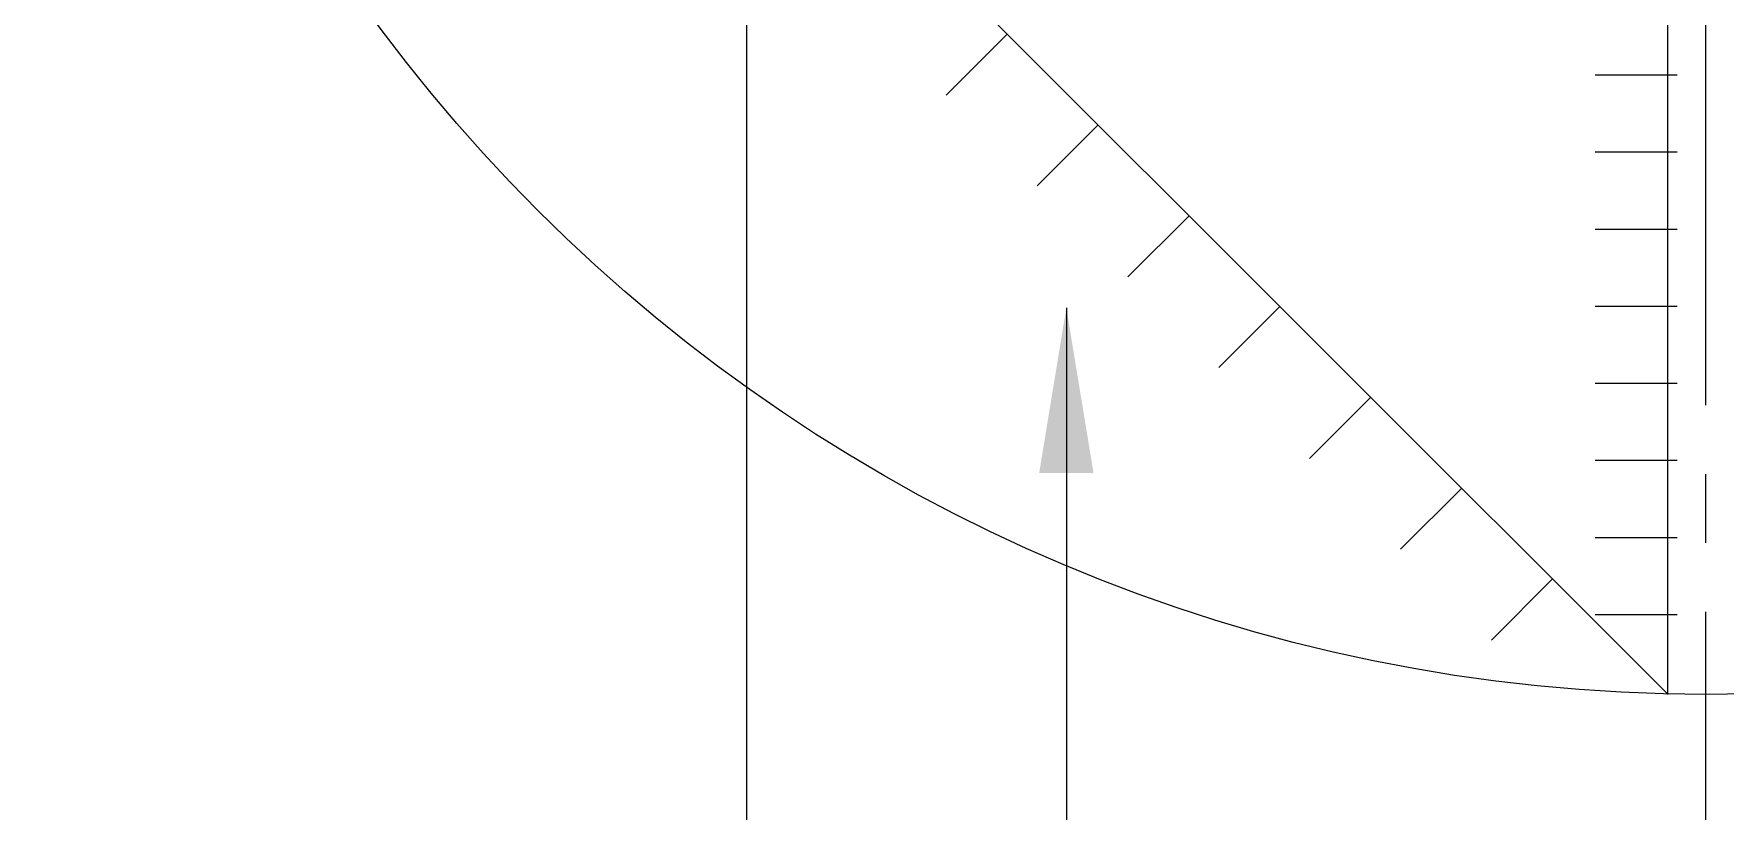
# Model space of a CAD drawing. Header units: millimetres. Extents: x -121190 to 167528, y -50070 to 22631.
# Drawn here: x -53480 to -51944, y 3571 to 4277 of the extents above; entities that cross this region are included whole.
import ezdxf

# ---------------------------------------------------------------- set-up
doc = ezdxf.new("R2010")
doc.units = ezdxf.units.MM
doc.header["$MEASUREMENT"] = 0
doc.linetypes.add('CENTER2', pattern=[1.125, 0.75, -0.125, 0.125, -0.125])
doc.layers.add('10.HATCH', color=9, linetype='Continuous')
doc.layers.add('CDC.01.AXIS', color=160, linetype='CENTER2')
doc.layers.add('CDC_03.BORDER', color=3, linetype='Continuous', lineweight=25)
doc.layers.add('CDC_11.NOTE', color=8, linetype='Continuous', lineweight=18)
doc.styles.get("Standard").update_dxf_attribs({"font": 'txt_____.ttf'})
doc.dimstyles.new('DIM 1-100', dxfattribs={"dimscale": 100, "dimtxt": 4, "dimasz": 1.5, "dimexe": 1, "dimexo": 0, "dimgap": 1, "dimtad": 1, "dimdec": 0, "dimdsep": 46, "dimtxsty": 'Standard', "dimblk": 'ARCHTICK', "dimcen": 0, "dimdle": 1, "dimclrd": 256, "dimclre": 256, "dimclrt": 7, "dimazin": 2, "dimtp": 0.1, "dimtm": 0.1, "dimtfac": 0.71, "dimtdec": 0, "dimtofl": 0, "dimtmove": 2, "dimatfit": 3, "dimfxl": 1, "dimtolj": 1, "dimlwd": -1, "dimlwe": -1, "dimarcsym": 0})

# ---------------------------------------------------------------- blocks, each defined once
blk = doc.blocks.new('_ArchTick')
at = {"color": 0, "linetype": 'ByBlock', "const_width": 0.15}
blk.add_lwpolyline([(-0.5, -0.5), (0.5, 0.5)], dxfattribs=at)

msp = doc.modelspace()

# ---------------------------------------------------------------- linework, layer by layer
at = {"layer": '10.HATCH', "ltscale": 10}
for p, q in [((-52651.3, 4221), (-52595.8, 4276.5)), ((-52062, 4239.4), (-51992, 4239.4)), ((-52061.9, 4239.4), (-51991.9, 4239.4)), ((-52061.9, 4239.4), (-51991.9, 4239.4)), ((-52061.9, 4239.4), (-51991.9, 4239.4)), ((-52061.8, 4239.4), (-51991.8, 4239.4)), ((-52061.8, 4239.4), (-51991.8, 4239.4)), ((-52061.7, 4239.4), (-51991.7, 4239.4)), ((-52061.7, 4239.4), (-51991.7, 4239.4)), ((-52061.6, 4239.4), (-51991.6, 4239.4)), ((-52061.6, 4239.4), (-51991.6, 4239.4)), ((-52061.5, 4239.4), (-51991.5, 4239.4)), ((-52061.5, 4239.4), (-51991.5, 4239.4)), ((-52061.5, 4239.4), (-51991.5, 4239.4)), ((-52061.4, 4239.4), (-51991.4, 4239.4)), ((-52061.4, 4239.4), (-51991.4, 4239.4)), ((-52061.3, 4239.4), (-51991.3, 4239.4)), ((-52061.3, 4239.4), (-51991.3, 4239.4)), ((-52061.2, 4239.4), (-51991.2, 4239.4)), ((-52061.2, 4239.4), (-51991.2, 4239.4)), ((-52061.2, 4239.4), (-51991.2, 4239.4)), ((-52061.1, 4239.4), (-51991.1, 4239.4)), ((-52061.1, 4239.4), (-51991.1, 4239.4)), ((-52061, 4239.4), (-51991, 4239.4)), ((-52061, 4239.4), (-51991, 4239.4)), ((-52060.9, 4239.4), (-51990.9, 4239.4)), ((-52060.9, 4239.4), (-51990.9, 4239.4)), ((-52060.8, 4239.4), (-51990.8, 4239.4)), ((-52060.8, 4239.4), (-51990.8, 4239.4)), ((-52060.8, 4239.4), (-51990.8, 4239.4)), ((-52060.7, 4239.4), (-51990.7, 4239.4)), ((-52060.7, 4239.4), (-51990.7, 4239.4)), ((-52060.6, 4239.4), (-51990.6, 4239.4)), ((-52060.6, 4239.4), (-51990.6, 4239.4)), ((-52060.5, 4239.4), (-51990.5, 4239.4)), ((-52060.5, 4239.4), (-51990.5, 4239.4)), ((-52060.5, 4239.4), (-51990.5, 4239.4)), ((-52060.4, 4239.4), (-51990.4, 4239.4)), ((-52060.4, 4239.4), (-51990.4, 4239.4)), ((-52060.3, 4239.4), (-51990.3, 4239.4)), ((-52060.3, 4239.4), (-51990.3, 4239.4)), ((-52060.2, 4239.4), (-51990.2, 4239.4)), ((-52060.2, 4239.4), (-51990.2, 4239.4)), ((-52060.1, 4239.4), (-51990.1, 4239.4)), ((-52060.1, 4239.4), (-51990.1, 4239.4)), ((-52060.1, 4239.4), (-51990.1, 4239.4)), ((-52060, 4239.4), (-51990, 4239.4)), ((-52060, 4239.4), (-51990, 4239.4)), ((-52059.9, 4239.4), (-51989.9, 4239.4)), ((-52059.9, 4239.4), (-51989.9, 4239.4)), ((-52059.8, 4239.4), (-51989.8, 4239.4)), ((-52059.8, 4239.4), (-51989.8, 4239.4)), ((-52059.8, 4239.4), (-51989.8, 4239.4)), ((-52059.7, 4239.4), (-51989.7, 4239.4)), ((-52059.7, 4239.4), (-51989.7, 4239.4)), ((-52059.6, 4239.4), (-51989.6, 4239.4)), ((-52059.6, 4239.4), (-51989.6, 4239.4)), ((-52059.5, 4239.4), (-51989.5, 4239.4)), ((-52059.5, 4239.4), (-51989.5, 4239.4)), ((-52059.4, 4239.4), (-51989.4, 4239.4)), ((-52059.4, 4239.4), (-51989.4, 4239.4)), ((-52059.4, 4239.4), (-51989.4, 4239.4)), ((-52059.3, 4239.4), (-51989.3, 4239.4)), ((-52059.3, 4239.4), (-51989.3, 4239.4)), ((-52059.2, 4239.4), (-51989.2, 4239.4)), ((-52059.2, 4239.4), (-51989.2, 4239.4)), ((-52059.1, 4239.4), (-51989.1, 4239.4)), ((-52059.1, 4239.4), (-51989.1, 4239.4)), ((-52059.1, 4239.4), (-51989.1, 4239.4)), ((-52059, 4239.4), (-51989, 4239.4)), ((-52059, 4239.4), (-51989, 4239.4)), ((-52058.9, 4239.4), (-51988.9, 4239.4)), ((-52058.9, 4239.4), (-51988.9, 4239.4)), ((-52058.8, 4239.4), (-51988.8, 4239.4)), ((-52058.8, 4239.4), (-51988.8, 4239.4)), ((-52058.7, 4239.4), (-51988.7, 4239.4)), ((-52058.7, 4239.4), (-51988.7, 4239.4)), ((-52058.7, 4239.4), (-51988.7, 4239.4)), ((-52058.6, 4239.4), (-51988.6, 4239.4)), ((-52058.6, 4239.4), (-51988.6, 4239.4)), ((-52058.5, 4239.4), (-51988.5, 4239.4)), ((-52058.5, 4239.4), (-51988.5, 4239.4)), ((-52058.4, 4239.4), (-51988.4, 4239.4)), ((-52058.4, 4239.4), (-51988.4, 4239.4)), ((-52058.4, 4239.4), (-51988.4, 4239.4)), ((-52058.3, 4239.4), (-51988.3, 4239.4)), ((-52058.3, 4239.4), (-51988.3, 4239.4)), ((-52058.2, 4239.4), (-51988.2, 4239.4)), ((-52058.2, 4239.4), (-51988.2, 4239.4)), ((-52058.1, 4239.4), (-51988.1, 4239.4)), ((-52058.1, 4239.4), (-51988.1, 4239.4)), ((-52058, 4239.4), (-51988, 4239.4)), ((-52058, 4239.4), (-51988, 4239.4)), ((-52058, 4239.4), (-51988, 4239.4)), ((-52057.9, 4239.4), (-51987.9, 4239.4)), ((-52057.9, 4239.4), (-51987.9, 4239.4)), ((-52057.8, 4239.4), (-51987.8, 4239.4)), ((-52057.8, 4239.4), (-51987.8, 4239.4)), ((-52057.7, 4239.4), (-51987.7, 4239.4)), ((-52057.7, 4239.4), (-51987.7, 4239.4)), ((-52057.7, 4239.4), (-51987.7, 4239.4)), ((-52568.8, 4138.5), (-52513.3, 4194)), ((-52568.8, 4138.5), (-52513.3, 4194)), ((-52062, 4169.4), (-51992, 4169.4)), ((-52061.9, 4169.4), (-51991.9, 4169.4)), ((-52061.9, 4169.4), (-51991.9, 4169.4)), ((-52061.9, 4169.4), (-51991.9, 4169.4)), ((-52061.8, 4169.4), (-51991.8, 4169.4)), ((-52061.8, 4169.4), (-51991.8, 4169.4)), ((-52061.7, 4169.4), (-51991.7, 4169.4)), ((-52061.7, 4169.4), (-51991.7, 4169.4)), ((-52061.6, 4169.4), (-51991.6, 4169.4)), ((-52061.6, 4169.4), (-51991.6, 4169.4)), ((-52061.5, 4169.4), (-51991.5, 4169.4)), ((-52061.5, 4169.4), (-51991.5, 4169.4)), ((-52061.5, 4169.4), (-51991.5, 4169.4)), ((-52061.4, 4169.4), (-51991.4, 4169.4)), ((-52061.4, 4169.4), (-51991.4, 4169.4)), ((-52061.3, 4169.4), (-51991.3, 4169.4)), ((-52061.3, 4169.4), (-51991.3, 4169.4)), ((-52061.2, 4169.4), (-51991.2, 4169.4)), ((-52061.2, 4169.4), (-51991.2, 4169.4)), ((-52061.2, 4169.4), (-51991.2, 4169.4)), ((-52061.1, 4169.4), (-51991.1, 4169.4)), ((-52061.1, 4169.4), (-51991.1, 4169.4)), ((-52061, 4169.4), (-51991, 4169.4)), ((-52061, 4169.4), (-51991, 4169.4)), ((-52060.9, 4169.4), (-51990.9, 4169.4)), ((-52060.9, 4169.4), (-51990.9, 4169.4)), ((-52060.8, 4169.4), (-51990.8, 4169.4)), ((-52060.8, 4169.4), (-51990.8, 4169.4)), ((-52060.8, 4169.4), (-51990.8, 4169.4)), ((-52060.7, 4169.4), (-51990.7, 4169.4)), ((-52060.7, 4169.4), (-51990.7, 4169.4)), ((-52060.6, 4169.4), (-51990.6, 4169.4)), ((-52060.6, 4169.4), (-51990.6, 4169.4)), ((-52060.5, 4169.4), (-51990.5, 4169.4)), ((-52060.5, 4169.4), (-51990.5, 4169.4)), ((-52060.5, 4169.4), (-51990.5, 4169.4)), ((-52060.4, 4169.4), (-51990.4, 4169.4)), ((-52060.4, 4169.4), (-51990.4, 4169.4)), ((-52060.3, 4169.4), (-51990.3, 4169.4)), ((-52060.3, 4169.4), (-51990.3, 4169.4)), ((-52060.2, 4169.4), (-51990.2, 4169.4)), ((-52060.2, 4169.4), (-51990.2, 4169.4)), ((-52060.1, 4169.4), (-51990.1, 4169.4)), ((-52060.1, 4169.4), (-51990.1, 4169.4)), ((-52060.1, 4169.4), (-51990.1, 4169.4)), ((-52060, 4169.4), (-51990, 4169.4)), ((-52060, 4169.4), (-51990, 4169.4)), ((-52059.9, 4169.4), (-51989.9, 4169.4)), ((-52059.9, 4169.4), (-51989.9, 4169.4)), ((-52059.8, 4169.4), (-51989.8, 4169.4)), ((-52059.8, 4169.4), (-51989.8, 4169.4)), ((-52059.8, 4169.4), (-51989.8, 4169.4)), ((-52059.7, 4169.4), (-51989.7, 4169.4)), ((-52059.7, 4169.4), (-51989.7, 4169.4)), ((-52059.6, 4169.4), (-51989.6, 4169.4)), ((-52059.6, 4169.4), (-51989.6, 4169.4)), ((-52059.5, 4169.4), (-51989.5, 4169.4)), ((-52059.5, 4169.4), (-51989.5, 4169.4)), ((-52059.4, 4169.4), (-51989.4, 4169.4)), ((-52059.4, 4169.4), (-51989.4, 4169.4)), ((-52059.4, 4169.4), (-51989.4, 4169.4)), ((-52059.3, 4169.4), (-51989.3, 4169.4)), ((-52059.3, 4169.4), (-51989.3, 4169.4)), ((-52059.2, 4169.4), (-51989.2, 4169.4)), ((-52059.2, 4169.4), (-51989.2, 4169.4)), ((-52059.1, 4169.4), (-51989.1, 4169.4)), ((-52059.1, 4169.4), (-51989.1, 4169.4)), ((-52059.1, 4169.4), (-51989.1, 4169.4)), ((-52059, 4169.4), (-51989, 4169.4)), ((-52059, 4169.4), (-51989, 4169.4)), ((-52058.9, 4169.4), (-51988.9, 4169.4)), ((-52058.9, 4169.4), (-51988.9, 4169.4)), ((-52058.8, 4169.4), (-51988.8, 4169.4)), ((-52058.8, 4169.4), (-51988.8, 4169.4)), ((-52058.7, 4169.4), (-51988.7, 4169.4)), ((-52058.7, 4169.4), (-51988.7, 4169.4)), ((-52058.7, 4169.4), (-51988.7, 4169.4)), ((-52058.6, 4169.4), (-51988.6, 4169.4)), ((-52058.6, 4169.4), (-51988.6, 4169.4)), ((-52058.5, 4169.4), (-51988.5, 4169.4)), ((-52058.5, 4169.4), (-51988.5, 4169.4)), ((-52058.4, 4169.4), (-51988.4, 4169.4)), ((-52058.4, 4169.4), (-51988.4, 4169.4)), ((-52058.4, 4169.4), (-51988.4, 4169.4)), ((-52058.3, 4169.4), (-51988.3, 4169.4)), ((-52058.3, 4169.4), (-51988.3, 4169.4)), ((-52058.2, 4169.4), (-51988.2, 4169.4)), ((-52058.2, 4169.4), (-51988.2, 4169.4)), ((-52058.1, 4169.4), (-51988.1, 4169.4)), ((-52058.1, 4169.4), (-51988.1, 4169.4)), ((-52058, 4169.4), (-51988, 4169.4)), ((-52058, 4169.4), (-51988, 4169.4)), ((-52058, 4169.4), (-51988, 4169.4)), ((-52057.9, 4169.4), (-51987.9, 4169.4)), ((-52057.9, 4169.4), (-51987.9, 4169.4)), ((-52057.8, 4169.4), (-51987.8, 4169.4)), ((-52057.8, 4169.4), (-51987.8, 4169.4)), ((-52057.7, 4169.4), (-51987.7, 4169.4)), ((-52057.7, 4169.4), (-51987.7, 4169.4)), ((-52057.7, 4169.4), (-51987.7, 4169.4)), ((-52486.3, 4056), (-52430.8, 4111.5)), ((-52062, 4099.4), (-51992, 4099.4)), ((-52061.9, 4099.4), (-51991.9, 4099.4)), ((-52061.9, 4099.4), (-51991.9, 4099.4)), ((-52061.9, 4099.4), (-51991.9, 4099.4)), ((-52061.8, 4099.4), (-51991.8, 4099.4)), ((-52061.8, 4099.4), (-51991.8, 4099.4)), ((-52061.7, 4099.4), (-51991.7, 4099.4)), ((-52061.7, 4099.4), (-51991.7, 4099.4)), ((-52061.6, 4099.4), (-51991.6, 4099.4)), ((-52061.6, 4099.4), (-51991.6, 4099.4)), ((-52061.5, 4099.4), (-51991.5, 4099.4)), ((-52061.5, 4099.4), (-51991.5, 4099.4)), ((-52061.5, 4099.4), (-51991.5, 4099.4)), ((-52061.4, 4099.4), (-51991.4, 4099.4)), ((-52061.4, 4099.4), (-51991.4, 4099.4)), ((-52061.3, 4099.4), (-51991.3, 4099.4)), ((-52061.3, 4099.4), (-51991.3, 4099.4)), ((-52061.2, 4099.4), (-51991.2, 4099.4)), ((-52061.2, 4099.4), (-51991.2, 4099.4)), ((-52061.2, 4099.4), (-51991.2, 4099.4)), ((-52061.1, 4099.4), (-51991.1, 4099.4)), ((-52061.1, 4099.4), (-51991.1, 4099.4)), ((-52061, 4099.4), (-51991, 4099.4)), ((-52061, 4099.4), (-51991, 4099.4)), ((-52060.9, 4099.4), (-51990.9, 4099.4)), ((-52060.9, 4099.4), (-51990.9, 4099.4)), ((-52060.8, 4099.4), (-51990.8, 4099.4)), ((-52060.8, 4099.4), (-51990.8, 4099.4)), ((-52060.8, 4099.4), (-51990.8, 4099.4)), ((-52060.7, 4099.4), (-51990.7, 4099.4)), ((-52060.7, 4099.4), (-51990.7, 4099.4)), ((-52060.6, 4099.4), (-51990.6, 4099.4)), ((-52060.6, 4099.4), (-51990.6, 4099.4)), ((-52060.5, 4099.4), (-51990.5, 4099.4)), ((-52060.5, 4099.4), (-51990.5, 4099.4)), ((-52060.5, 4099.4), (-51990.5, 4099.4)), ((-52060.4, 4099.4), (-51990.4, 4099.4)), ((-52060.4, 4099.4), (-51990.4, 4099.4)), ((-52060.3, 4099.4), (-51990.3, 4099.4)), ((-52060.3, 4099.4), (-51990.3, 4099.4)), ((-52060.2, 4099.4), (-51990.2, 4099.4)), ((-52060.2, 4099.4), (-51990.2, 4099.4)), ((-52060.1, 4099.4), (-51990.1, 4099.4)), ((-52060.1, 4099.4), (-51990.1, 4099.4)), ((-52060.1, 4099.4), (-51990.1, 4099.4)), ((-52060, 4099.4), (-51990, 4099.4)), ((-52060, 4099.4), (-51990, 4099.4)), ((-52059.9, 4099.4), (-51989.9, 4099.4)), ((-52059.9, 4099.4), (-51989.9, 4099.4)), ((-52059.8, 4099.4), (-51989.8, 4099.4)), ((-52059.8, 4099.4), (-51989.8, 4099.4)), ((-52059.8, 4099.4), (-51989.8, 4099.4)), ((-52059.7, 4099.4), (-51989.7, 4099.4)), ((-52059.7, 4099.4), (-51989.7, 4099.4)), ((-52059.6, 4099.4), (-51989.6, 4099.4)), ((-52059.6, 4099.4), (-51989.6, 4099.4)), ((-52059.5, 4099.4), (-51989.5, 4099.4)), ((-52059.5, 4099.4), (-51989.5, 4099.4)), ((-52059.4, 4099.4), (-51989.4, 4099.4)), ((-52059.4, 4099.4), (-51989.4, 4099.4)), ((-52059.4, 4099.4), (-51989.4, 4099.4)), ((-52059.3, 4099.4), (-51989.3, 4099.4)), ((-52059.3, 4099.4), (-51989.3, 4099.4)), ((-52059.2, 4099.4), (-51989.2, 4099.4)), ((-52059.2, 4099.4), (-51989.2, 4099.4)), ((-52059.1, 4099.4), (-51989.1, 4099.4)), ((-52059.1, 4099.4), (-51989.1, 4099.4)), ((-52059.1, 4099.4), (-51989.1, 4099.4)), ((-52059, 4099.4), (-51989, 4099.4)), ((-52059, 4099.4), (-51989, 4099.4)), ((-52058.9, 4099.4), (-51988.9, 4099.4)), ((-52058.9, 4099.4), (-51988.9, 4099.4)), ((-52058.8, 4099.4), (-51988.8, 4099.4)), ((-52058.8, 4099.4), (-51988.8, 4099.4)), ((-52058.7, 4099.4), (-51988.7, 4099.4)), ((-52058.7, 4099.4), (-51988.7, 4099.4)), ((-52058.7, 4099.4), (-51988.7, 4099.4)), ((-52058.6, 4099.4), (-51988.6, 4099.4)), ((-52058.6, 4099.4), (-51988.6, 4099.4)), ((-52058.5, 4099.4), (-51988.5, 4099.4)), ((-52058.5, 4099.4), (-51988.5, 4099.4)), ((-52058.4, 4099.4), (-51988.4, 4099.4)), ((-52058.4, 4099.4), (-51988.4, 4099.4)), ((-52058.4, 4099.4), (-51988.4, 4099.4)), ((-52058.3, 4099.4), (-51988.3, 4099.4)), ((-52058.3, 4099.4), (-51988.3, 4099.4)), ((-52058.2, 4099.4), (-51988.2, 4099.4)), ((-52058.2, 4099.4), (-51988.2, 4099.4)), ((-52058.1, 4099.4), (-51988.1, 4099.4)), ((-52058.1, 4099.4), (-51988.1, 4099.4)), ((-52058, 4099.4), (-51988, 4099.4)), ((-52058, 4099.4), (-51988, 4099.4)), ((-52058, 4099.4), (-51988, 4099.4)), ((-52057.9, 4099.4), (-51987.9, 4099.4)), ((-52057.9, 4099.4), (-51987.9, 4099.4)), ((-52057.8, 4099.4), (-51987.8, 4099.4)), ((-52057.8, 4099.4), (-51987.8, 4099.4)), ((-52057.7, 4099.4), (-51987.7, 4099.4)), ((-52057.7, 4099.4), (-51987.7, 4099.4)), ((-52057.7, 4099.4), (-51987.7, 4099.4)), ((-52403.8, 3973.6), (-52348.3, 4029)), ((-52062, 4029.4), (-51992, 4029.4)), ((-52061.9, 4029.4), (-51991.9, 4029.4)), ((-52061.9, 4029.4), (-51991.9, 4029.4)), ((-52061.9, 4029.4), (-51991.9, 4029.4)), ((-52061.8, 4029.4), (-51991.8, 4029.4)), ((-52061.8, 4029.4), (-51991.8, 4029.4)), ((-52061.7, 4029.4), (-51991.7, 4029.4)), ((-52061.7, 4029.4), (-51991.7, 4029.4)), ((-52061.6, 4029.4), (-51991.6, 4029.4)), ((-52061.6, 4029.4), (-51991.6, 4029.4)), ((-52061.5, 4029.4), (-51991.5, 4029.4)), ((-52061.5, 4029.4), (-51991.5, 4029.4)), ((-52061.5, 4029.4), (-51991.5, 4029.4)), ((-52061.4, 4029.4), (-51991.4, 4029.4)), ((-52061.4, 4029.4), (-51991.4, 4029.4)), ((-52061.3, 4029.4), (-51991.3, 4029.4)), ((-52061.3, 4029.4), (-51991.3, 4029.4)), ((-52061.2, 4029.4), (-51991.2, 4029.4)), ((-52061.2, 4029.4), (-51991.2, 4029.4)), ((-52061.2, 4029.4), (-51991.2, 4029.4)), ((-52061.1, 4029.4), (-51991.1, 4029.4)), ((-52061.1, 4029.4), (-51991.1, 4029.4)), ((-52061, 4029.4), (-51991, 4029.4)), ((-52061, 4029.4), (-51991, 4029.4)), ((-52060.9, 4029.4), (-51990.9, 4029.4)), ((-52060.9, 4029.4), (-51990.9, 4029.4)), ((-52060.8, 4029.4), (-51990.8, 4029.4)), ((-52060.8, 4029.4), (-51990.8, 4029.4)), ((-52060.8, 4029.4), (-51990.8, 4029.4)), ((-52060.7, 4029.4), (-51990.7, 4029.4)), ((-52060.7, 4029.4), (-51990.7, 4029.4)), ((-52060.6, 4029.4), (-51990.6, 4029.4)), ((-52060.6, 4029.4), (-51990.6, 4029.4)), ((-52060.5, 4029.4), (-51990.5, 4029.4)), ((-52060.5, 4029.4), (-51990.5, 4029.4)), ((-52060.5, 4029.4), (-51990.5, 4029.4)), ((-52060.4, 4029.4), (-51990.4, 4029.4)), ((-52060.4, 4029.4), (-51990.4, 4029.4)), ((-52060.3, 4029.4), (-51990.3, 4029.4)), ((-52060.3, 4029.4), (-51990.3, 4029.4)), ((-52060.2, 4029.4), (-51990.2, 4029.4)), ((-52060.2, 4029.4), (-51990.2, 4029.4)), ((-52060.1, 4029.4), (-51990.1, 4029.4)), ((-52060.1, 4029.4), (-51990.1, 4029.4)), ((-52060.1, 4029.4), (-51990.1, 4029.4)), ((-52060, 4029.4), (-51990, 4029.4)), ((-52060, 4029.4), (-51990, 4029.4)), ((-52059.9, 4029.4), (-51989.9, 4029.4)), ((-52059.9, 4029.4), (-51989.9, 4029.4)), ((-52059.8, 4029.4), (-51989.8, 4029.4)), ((-52059.8, 4029.4), (-51989.8, 4029.4)), ((-52059.8, 4029.4), (-51989.8, 4029.4)), ((-52059.7, 4029.4), (-51989.7, 4029.4)), ((-52059.7, 4029.4), (-51989.7, 4029.4)), ((-52059.6, 4029.4), (-51989.6, 4029.4)), ((-52059.6, 4029.4), (-51989.6, 4029.4)), ((-52059.5, 4029.4), (-51989.5, 4029.4)), ((-52059.5, 4029.4), (-51989.5, 4029.4)), ((-52059.4, 4029.4), (-51989.4, 4029.4)), ((-52059.4, 4029.4), (-51989.4, 4029.4)), ((-52059.4, 4029.4), (-51989.4, 4029.4)), ((-52059.3, 4029.4), (-51989.3, 4029.4)), ((-52059.3, 4029.4), (-51989.3, 4029.4)), ((-52059.2, 4029.4), (-51989.2, 4029.4)), ((-52059.2, 4029.4), (-51989.2, 4029.4)), ((-52059.1, 4029.4), (-51989.1, 4029.4)), ((-52059.1, 4029.4), (-51989.1, 4029.4)), ((-52059.1, 4029.4), (-51989.1, 4029.4)), ((-52059, 4029.4), (-51989, 4029.4)), ((-52059, 4029.4), (-51989, 4029.4)), ((-52058.9, 4029.4), (-51988.9, 4029.4)), ((-52058.9, 4029.4), (-51988.9, 4029.4)), ((-52058.8, 4029.4), (-51988.8, 4029.4)), ((-52058.8, 4029.4), (-51988.8, 4029.4)), ((-52058.7, 4029.4), (-51988.7, 4029.4)), ((-52058.7, 4029.4), (-51988.7, 4029.4)), ((-52058.7, 4029.4), (-51988.7, 4029.4)), ((-52058.6, 4029.4), (-51988.6, 4029.4)), ((-52058.6, 4029.4), (-51988.6, 4029.4)), ((-52058.5, 4029.4), (-51988.5, 4029.4)), ((-52058.5, 4029.4), (-51988.5, 4029.4)), ((-52058.4, 4029.4), (-51988.4, 4029.4)), ((-52058.4, 4029.4), (-51988.4, 4029.4)), ((-52058.4, 4029.4), (-51988.4, 4029.4)), ((-52058.3, 4029.4), (-51988.3, 4029.4)), ((-52058.3, 4029.4), (-51988.3, 4029.4)), ((-52058.2, 4029.4), (-51988.2, 4029.4)), ((-52058.2, 4029.4), (-51988.2, 4029.4)), ((-52058.1, 4029.4), (-51988.1, 4029.4)), ((-52058.1, 4029.4), (-51988.1, 4029.4)), ((-52058, 4029.4), (-51988, 4029.4)), ((-52058, 4029.4), (-51988, 4029.4)), ((-52058, 4029.4), (-51988, 4029.4)), ((-52057.9, 4029.4), (-51987.9, 4029.4)), ((-52057.9, 4029.4), (-51987.9, 4029.4)), ((-52057.8, 4029.4), (-51987.8, 4029.4)), ((-52057.8, 4029.4), (-51987.8, 4029.4)), ((-52057.7, 4029.4), (-51987.7, 4029.4)), ((-52057.7, 4029.4), (-51987.7, 4029.4)), ((-52057.7, 4029.4), (-51987.7, 4029.4)), ((-52321.3, 3891.1), (-52265.8, 3946.6)), ((-52062, 3959.4), (-51992, 3959.4)), ((-52061.9, 3959.4), (-51991.9, 3959.4)), ((-52061.9, 3959.4), (-51991.9, 3959.4)), ((-52061.9, 3959.4), (-51991.9, 3959.4)), ((-52061.8, 3959.4), (-51991.8, 3959.4)), ((-52061.8, 3959.4), (-51991.8, 3959.4)), ((-52061.7, 3959.4), (-51991.7, 3959.4)), ((-52061.7, 3959.4), (-51991.7, 3959.4)), ((-52061.6, 3959.4), (-51991.6, 3959.4)), ((-52061.6, 3959.4), (-51991.6, 3959.4)), ((-52061.5, 3959.4), (-51991.5, 3959.4)), ((-52061.5, 3959.4), (-51991.5, 3959.4)), ((-52061.5, 3959.4), (-51991.5, 3959.4)), ((-52061.4, 3959.4), (-51991.4, 3959.4)), ((-52061.4, 3959.4), (-51991.4, 3959.4)), ((-52061.3, 3959.4), (-51991.3, 3959.4)), ((-52061.3, 3959.4), (-51991.3, 3959.4)), ((-52061.2, 3959.4), (-51991.2, 3959.4)), ((-52061.2, 3959.4), (-51991.2, 3959.4)), ((-52061.2, 3959.4), (-51991.2, 3959.4)), ((-52061.1, 3959.4), (-51991.1, 3959.4)), ((-52061.1, 3959.4), (-51991.1, 3959.4)), ((-52061, 3959.4), (-51991, 3959.4)), ((-52061, 3959.4), (-51991, 3959.4)), ((-52060.9, 3959.4), (-51990.9, 3959.4)), ((-52060.9, 3959.4), (-51990.9, 3959.4)), ((-52060.8, 3959.4), (-51990.8, 3959.4)), ((-52060.8, 3959.4), (-51990.8, 3959.4)), ((-52060.8, 3959.4), (-51990.8, 3959.4)), ((-52060.7, 3959.4), (-51990.7, 3959.4)), ((-52060.7, 3959.4), (-51990.7, 3959.4)), ((-52060.6, 3959.4), (-51990.6, 3959.4)), ((-52060.6, 3959.4), (-51990.6, 3959.4)), ((-52060.5, 3959.4), (-51990.5, 3959.4)), ((-52060.5, 3959.4), (-51990.5, 3959.4)), ((-52060.5, 3959.4), (-51990.5, 3959.4)), ((-52060.4, 3959.4), (-51990.4, 3959.4)), ((-52060.4, 3959.4), (-51990.4, 3959.4)), ((-52060.3, 3959.4), (-51990.3, 3959.4)), ((-52060.3, 3959.4), (-51990.3, 3959.4)), ((-52060.2, 3959.4), (-51990.2, 3959.4)), ((-52060.2, 3959.4), (-51990.2, 3959.4)), ((-52060.1, 3959.4), (-51990.1, 3959.4)), ((-52060.1, 3959.4), (-51990.1, 3959.4)), ((-52060.1, 3959.4), (-51990.1, 3959.4)), ((-52060, 3959.4), (-51990, 3959.4)), ((-52060, 3959.4), (-51990, 3959.4)), ((-52059.9, 3959.4), (-51989.9, 3959.4)), ((-52059.9, 3959.4), (-51989.9, 3959.4)), ((-52059.8, 3959.4), (-51989.8, 3959.4)), ((-52059.8, 3959.4), (-51989.8, 3959.4)), ((-52059.8, 3959.4), (-51989.8, 3959.4)), ((-52059.7, 3959.4), (-51989.7, 3959.4)), ((-52059.7, 3959.4), (-51989.7, 3959.4)), ((-52059.6, 3959.4), (-51989.6, 3959.4)), ((-52059.6, 3959.4), (-51989.6, 3959.4)), ((-52059.5, 3959.4), (-51989.5, 3959.4)), ((-52059.5, 3959.4), (-51989.5, 3959.4)), ((-52059.4, 3959.4), (-51989.4, 3959.4)), ((-52059.4, 3959.4), (-51989.4, 3959.4)), ((-52059.4, 3959.4), (-51989.4, 3959.4)), ((-52059.3, 3959.4), (-51989.3, 3959.4)), ((-52059.3, 3959.4), (-51989.3, 3959.4)), ((-52059.2, 3959.4), (-51989.2, 3959.4)), ((-52059.2, 3959.4), (-51989.2, 3959.4)), ((-52059.1, 3959.4), (-51989.1, 3959.4)), ((-52059.1, 3959.4), (-51989.1, 3959.4)), ((-52059.1, 3959.4), (-51989.1, 3959.4)), ((-52059, 3959.4), (-51989, 3959.4)), ((-52059, 3959.4), (-51989, 3959.4)), ((-52058.9, 3959.4), (-51988.9, 3959.4)), ((-52058.9, 3959.4), (-51988.9, 3959.4)), ((-52058.8, 3959.4), (-51988.8, 3959.4)), ((-52058.8, 3959.4), (-51988.8, 3959.4)), ((-52058.7, 3959.4), (-51988.7, 3959.4)), ((-52058.7, 3959.4), (-51988.7, 3959.4)), ((-52058.7, 3959.4), (-51988.7, 3959.4)), ((-52058.6, 3959.4), (-51988.6, 3959.4)), ((-52058.6, 3959.4), (-51988.6, 3959.4)), ((-52058.5, 3959.4), (-51988.5, 3959.4)), ((-52058.5, 3959.4), (-51988.5, 3959.4)), ((-52058.4, 3959.4), (-51988.4, 3959.4)), ((-52058.4, 3959.4), (-51988.4, 3959.4)), ((-52058.4, 3959.4), (-51988.4, 3959.4)), ((-52058.3, 3959.4), (-51988.3, 3959.4)), ((-52058.3, 3959.4), (-51988.3, 3959.4)), ((-52058.2, 3959.4), (-51988.2, 3959.4)), ((-52058.2, 3959.4), (-51988.2, 3959.4)), ((-52058.1, 3959.4), (-51988.1, 3959.4)), ((-52058.1, 3959.4), (-51988.1, 3959.4)), ((-52058, 3959.4), (-51988, 3959.4)), ((-52058, 3959.4), (-51988, 3959.4)), ((-52058, 3959.4), (-51988, 3959.4)), ((-52057.9, 3959.4), (-51987.9, 3959.4)), ((-52057.9, 3959.4), (-51987.9, 3959.4)), ((-52057.8, 3959.4), (-51987.8, 3959.4)), ((-52057.8, 3959.4), (-51987.8, 3959.4)), ((-52057.7, 3959.4), (-51987.7, 3959.4)), ((-52057.7, 3959.4), (-51987.7, 3959.4)), ((-52057.7, 3959.4), (-51987.7, 3959.4)), ((-52062, 3889.4), (-51992, 3889.4)), ((-52061.9, 3889.4), (-51991.9, 3889.4)), ((-52061.9, 3889.4), (-51991.9, 3889.4)), ((-52061.9, 3889.4), (-51991.9, 3889.4)), ((-52061.8, 3889.4), (-51991.8, 3889.4)), ((-52061.8, 3889.4), (-51991.8, 3889.4)), ((-52061.7, 3889.4), (-51991.7, 3889.4)), ((-52061.7, 3889.4), (-51991.7, 3889.4)), ((-52061.6, 3889.4), (-51991.6, 3889.4)), ((-52061.6, 3889.4), (-51991.6, 3889.4)), ((-52061.5, 3889.4), (-51991.5, 3889.4)), ((-52061.5, 3889.4), (-51991.5, 3889.4)), ((-52061.5, 3889.4), (-51991.5, 3889.4)), ((-52061.4, 3889.4), (-51991.4, 3889.4)), ((-52061.4, 3889.4), (-51991.4, 3889.4)), ((-52061.3, 3889.4), (-51991.3, 3889.4)), ((-52061.3, 3889.4), (-51991.3, 3889.4)), ((-52061.2, 3889.4), (-51991.2, 3889.4)), ((-52061.2, 3889.4), (-51991.2, 3889.4)), ((-52061.2, 3889.4), (-51991.2, 3889.4)), ((-52061.1, 3889.4), (-51991.1, 3889.4)), ((-52061.1, 3889.4), (-51991.1, 3889.4)), ((-52061, 3889.4), (-51991, 3889.4)), ((-52061, 3889.4), (-51991, 3889.4)), ((-52060.9, 3889.4), (-51990.9, 3889.4)), ((-52060.9, 3889.4), (-51990.9, 3889.4)), ((-52060.8, 3889.4), (-51990.8, 3889.4)), ((-52060.8, 3889.4), (-51990.8, 3889.4)), ((-52060.8, 3889.4), (-51990.8, 3889.4)), ((-52060.7, 3889.4), (-51990.7, 3889.4)), ((-52060.7, 3889.4), (-51990.7, 3889.4)), ((-52060.6, 3889.4), (-51990.6, 3889.4)), ((-52060.6, 3889.4), (-51990.6, 3889.4)), ((-52060.5, 3889.4), (-51990.5, 3889.4)), ((-52060.5, 3889.4), (-51990.5, 3889.4)), ((-52060.5, 3889.4), (-51990.5, 3889.4)), ((-52060.4, 3889.4), (-51990.4, 3889.4)), ((-52060.4, 3889.4), (-51990.4, 3889.4)), ((-52060.3, 3889.4), (-51990.3, 3889.4)), ((-52060.3, 3889.4), (-51990.3, 3889.4)), ((-52060.2, 3889.4), (-51990.2, 3889.4)), ((-52060.2, 3889.4), (-51990.2, 3889.4)), ((-52060.1, 3889.4), (-51990.1, 3889.4)), ((-52060.1, 3889.4), (-51990.1, 3889.4)), ((-52060.1, 3889.4), (-51990.1, 3889.4)), ((-52060, 3889.4), (-51990, 3889.4)), ((-52060, 3889.4), (-51990, 3889.4)), ((-52059.9, 3889.4), (-51989.9, 3889.4)), ((-52059.9, 3889.4), (-51989.9, 3889.4)), ((-52059.8, 3889.4), (-51989.8, 3889.4)), ((-52059.8, 3889.4), (-51989.8, 3889.4)), ((-52059.8, 3889.4), (-51989.8, 3889.4)), ((-52059.7, 3889.4), (-51989.7, 3889.4)), ((-52059.7, 3889.4), (-51989.7, 3889.4)), ((-52059.6, 3889.4), (-51989.6, 3889.4)), ((-52059.6, 3889.4), (-51989.6, 3889.4)), ((-52059.5, 3889.4), (-51989.5, 3889.4)), ((-52059.5, 3889.4), (-51989.5, 3889.4)), ((-52059.4, 3889.4), (-51989.4, 3889.4)), ((-52059.4, 3889.4), (-51989.4, 3889.4)), ((-52059.4, 3889.4), (-51989.4, 3889.4)), ((-52059.3, 3889.4), (-51989.3, 3889.4)), ((-52059.3, 3889.4), (-51989.3, 3889.4)), ((-52059.2, 3889.4), (-51989.2, 3889.4)), ((-52059.2, 3889.4), (-51989.2, 3889.4)), ((-52059.1, 3889.4), (-51989.1, 3889.4)), ((-52059.1, 3889.4), (-51989.1, 3889.4)), ((-52059.1, 3889.4), (-51989.1, 3889.4)), ((-52059, 3889.4), (-51989, 3889.4)), ((-52059, 3889.4), (-51989, 3889.4)), ((-52058.9, 3889.4), (-51988.9, 3889.4)), ((-52058.9, 3889.4), (-51988.9, 3889.4)), ((-52058.8, 3889.4), (-51988.8, 3889.4)), ((-52058.8, 3889.4), (-51988.8, 3889.4)), ((-52058.7, 3889.4), (-51988.7, 3889.4)), ((-52058.7, 3889.4), (-51988.7, 3889.4)), ((-52058.7, 3889.4), (-51988.7, 3889.4)), ((-52058.6, 3889.4), (-51988.6, 3889.4)), ((-52058.6, 3889.4), (-51988.6, 3889.4)), ((-52058.5, 3889.4), (-51988.5, 3889.4)), ((-52058.5, 3889.4), (-51988.5, 3889.4)), ((-52058.4, 3889.4), (-51988.4, 3889.4)), ((-52058.4, 3889.4), (-51988.4, 3889.4)), ((-52058.4, 3889.4), (-51988.4, 3889.4)), ((-52058.3, 3889.4), (-51988.3, 3889.4)), ((-52058.3, 3889.4), (-51988.3, 3889.4)), ((-52058.2, 3889.4), (-51988.2, 3889.4)), ((-52058.2, 3889.4), (-51988.2, 3889.4)), ((-52058.1, 3889.4), (-51988.1, 3889.4)), ((-52058.1, 3889.4), (-51988.1, 3889.4)), ((-52058, 3889.4), (-51988, 3889.4)), ((-52058, 3889.4), (-51988, 3889.4)), ((-52058, 3889.4), (-51988, 3889.4)), ((-52057.9, 3889.4), (-51987.9, 3889.4)), ((-52057.9, 3889.4), (-51987.9, 3889.4)), ((-52057.8, 3889.4), (-51987.8, 3889.4)), ((-52057.8, 3889.4), (-51987.8, 3889.4)), ((-52057.7, 3889.4), (-51987.7, 3889.4)), ((-52057.7, 3889.4), (-51987.7, 3889.4)), ((-52057.7, 3889.4), (-51987.7, 3889.4)), ((-52238.8, 3808.6), (-52183.3, 3864.1)), ((-52062, 3819.4), (-51992, 3819.4)), ((-52061.9, 3819.4), (-51991.9, 3819.4)), ((-52061.9, 3819.4), (-51991.9, 3819.4)), ((-52061.9, 3819.4), (-51991.9, 3819.4)), ((-52061.8, 3819.4), (-51991.8, 3819.4)), ((-52061.8, 3819.4), (-51991.8, 3819.4)), ((-52061.7, 3819.4), (-51991.7, 3819.4)), ((-52061.7, 3819.4), (-51991.7, 3819.4)), ((-52061.6, 3819.4), (-51991.6, 3819.4)), ((-52061.6, 3819.4), (-51991.6, 3819.4)), ((-52061.5, 3819.4), (-51991.5, 3819.4)), ((-52061.5, 3819.4), (-51991.5, 3819.4)), ((-52061.5, 3819.4), (-51991.5, 3819.4)), ((-52061.4, 3819.4), (-51991.4, 3819.4)), ((-52061.4, 3819.4), (-51991.4, 3819.4)), ((-52061.3, 3819.4), (-51991.3, 3819.4)), ((-52061.3, 3819.4), (-51991.3, 3819.4)), ((-52061.2, 3819.4), (-51991.2, 3819.4)), ((-52061.2, 3819.4), (-51991.2, 3819.4)), ((-52061.2, 3819.4), (-51991.2, 3819.4)), ((-52061.1, 3819.4), (-51991.1, 3819.4)), ((-52061.1, 3819.4), (-51991.1, 3819.4)), ((-52061, 3819.4), (-51991, 3819.4)), ((-52061, 3819.4), (-51991, 3819.4)), ((-52060.9, 3819.4), (-51990.9, 3819.4)), ((-52060.9, 3819.4), (-51990.9, 3819.4)), ((-52060.8, 3819.4), (-51990.8, 3819.4)), ((-52060.8, 3819.4), (-51990.8, 3819.4)), ((-52060.8, 3819.4), (-51990.8, 3819.4)), ((-52060.7, 3819.4), (-51990.7, 3819.4)), ((-52060.7, 3819.4), (-51990.7, 3819.4)), ((-52060.6, 3819.4), (-51990.6, 3819.4)), ((-52060.6, 3819.4), (-51990.6, 3819.4)), ((-52060.5, 3819.4), (-51990.5, 3819.4)), ((-52060.5, 3819.4), (-51990.5, 3819.4)), ((-52060.5, 3819.4), (-51990.5, 3819.4)), ((-52060.4, 3819.4), (-51990.4, 3819.4)), ((-52060.4, 3819.4), (-51990.4, 3819.4)), ((-52060.3, 3819.4), (-51990.3, 3819.4)), ((-52060.3, 3819.4), (-51990.3, 3819.4)), ((-52060.2, 3819.4), (-51990.2, 3819.4)), ((-52060.2, 3819.4), (-51990.2, 3819.4)), ((-52060.1, 3819.4), (-51990.1, 3819.4)), ((-52060.1, 3819.4), (-51990.1, 3819.4)), ((-52060.1, 3819.4), (-51990.1, 3819.4)), ((-52060, 3819.4), (-51990, 3819.4)), ((-52060, 3819.4), (-51990, 3819.4)), ((-52059.9, 3819.4), (-51989.9, 3819.4)), ((-52059.9, 3819.4), (-51989.9, 3819.4)), ((-52059.8, 3819.4), (-51989.8, 3819.4)), ((-52059.8, 3819.4), (-51989.8, 3819.4)), ((-52059.8, 3819.4), (-51989.8, 3819.4)), ((-52059.7, 3819.4), (-51989.7, 3819.4)), ((-52059.7, 3819.4), (-51989.7, 3819.4)), ((-52059.6, 3819.4), (-51989.6, 3819.4)), ((-52059.6, 3819.4), (-51989.6, 3819.4)), ((-52059.5, 3819.4), (-51989.5, 3819.4)), ((-52059.5, 3819.4), (-51989.5, 3819.4)), ((-52059.4, 3819.4), (-51989.4, 3819.4)), ((-52059.4, 3819.4), (-51989.4, 3819.4)), ((-52059.4, 3819.4), (-51989.4, 3819.4)), ((-52059.3, 3819.4), (-51989.3, 3819.4)), ((-52059.3, 3819.4), (-51989.3, 3819.4)), ((-52059.2, 3819.4), (-51989.2, 3819.4)), ((-52059.2, 3819.4), (-51989.2, 3819.4)), ((-52059.1, 3819.4), (-51989.1, 3819.4)), ((-52059.1, 3819.4), (-51989.1, 3819.4)), ((-52059.1, 3819.4), (-51989.1, 3819.4)), ((-52059, 3819.4), (-51989, 3819.4)), ((-52059, 3819.4), (-51989, 3819.4)), ((-52058.9, 3819.4), (-51988.9, 3819.4)), ((-52058.9, 3819.4), (-51988.9, 3819.4)), ((-52058.8, 3819.4), (-51988.8, 3819.4)), ((-52058.8, 3819.4), (-51988.8, 3819.4)), ((-52058.7, 3819.4), (-51988.7, 3819.4)), ((-52058.7, 3819.4), (-51988.7, 3819.4)), ((-52058.7, 3819.4), (-51988.7, 3819.4)), ((-52058.6, 3819.4), (-51988.6, 3819.4)), ((-52058.6, 3819.4), (-51988.6, 3819.4)), ((-52058.5, 3819.4), (-51988.5, 3819.4)), ((-52058.5, 3819.4), (-51988.5, 3819.4)), ((-52058.4, 3819.4), (-51988.4, 3819.4)), ((-52058.4, 3819.4), (-51988.4, 3819.4)), ((-52058.4, 3819.4), (-51988.4, 3819.4)), ((-52058.3, 3819.4), (-51988.3, 3819.4)), ((-52058.3, 3819.4), (-51988.3, 3819.4)), ((-52058.2, 3819.4), (-51988.2, 3819.4)), ((-52058.2, 3819.4), (-51988.2, 3819.4)), ((-52058.1, 3819.4), (-51988.1, 3819.4)), ((-52058.1, 3819.4), (-51988.1, 3819.4)), ((-52058, 3819.4), (-51988, 3819.4)), ((-52058, 3819.4), (-51988, 3819.4)), ((-52058, 3819.4), (-51988, 3819.4)), ((-52057.9, 3819.4), (-51987.9, 3819.4)), ((-52057.9, 3819.4), (-51987.9, 3819.4)), ((-52057.8, 3819.4), (-51987.8, 3819.4)), ((-52057.8, 3819.4), (-51987.8, 3819.4)), ((-52057.7, 3819.4), (-51987.7, 3819.4)), ((-52057.7, 3819.4), (-51987.7, 3819.4)), ((-52057.7, 3819.4), (-51987.7, 3819.4)), ((-52156.3, 3726.1), (-52100.8, 3781.6)), ((-52062, 3749.4), (-51992, 3749.4)), ((-52061.9, 3749.4), (-51991.9, 3749.4)), ((-52061.9, 3749.4), (-51991.9, 3749.4)), ((-52061.9, 3749.4), (-51991.9, 3749.4)), ((-52061.8, 3749.4), (-51991.8, 3749.4)), ((-52061.8, 3749.4), (-51991.8, 3749.4)), ((-52061.7, 3749.4), (-51991.7, 3749.4)), ((-52061.7, 3749.4), (-51991.7, 3749.4)), ((-52061.6, 3749.4), (-51991.6, 3749.4)), ((-52061.6, 3749.4), (-51991.6, 3749.4)), ((-52061.5, 3749.4), (-51991.5, 3749.4)), ((-52061.5, 3749.4), (-51991.5, 3749.4)), ((-52061.5, 3749.4), (-51991.5, 3749.4)), ((-52061.4, 3749.4), (-51991.4, 3749.4)), ((-52061.4, 3749.4), (-51991.4, 3749.4)), ((-52061.3, 3749.4), (-51991.3, 3749.4)), ((-52061.3, 3749.4), (-51991.3, 3749.4)), ((-52061.2, 3749.4), (-51991.2, 3749.4)), ((-52061.2, 3749.4), (-51991.2, 3749.4)), ((-52061.2, 3749.4), (-51991.2, 3749.4)), ((-52061.1, 3749.4), (-51991.1, 3749.4)), ((-52061.1, 3749.4), (-51991.1, 3749.4)), ((-52061, 3749.4), (-51991, 3749.4)), ((-52061, 3749.4), (-51991, 3749.4)), ((-52060.9, 3749.4), (-51990.9, 3749.4)), ((-52060.9, 3749.4), (-51990.9, 3749.4)), ((-52060.8, 3749.4), (-51990.8, 3749.4)), ((-52060.8, 3749.4), (-51990.8, 3749.4)), ((-52060.8, 3749.4), (-51990.8, 3749.4)), ((-52060.7, 3749.4), (-51990.7, 3749.4)), ((-52060.7, 3749.4), (-51990.7, 3749.4)), ((-52060.6, 3749.4), (-51990.6, 3749.4)), ((-52060.6, 3749.4), (-51990.6, 3749.4)), ((-52060.5, 3749.4), (-51990.5, 3749.4)), ((-52060.5, 3749.4), (-51990.5, 3749.4)), ((-52060.5, 3749.4), (-51990.5, 3749.4)), ((-52060.4, 3749.4), (-51990.4, 3749.4)), ((-52060.4, 3749.4), (-51990.4, 3749.4)), ((-52060.3, 3749.4), (-51990.3, 3749.4)), ((-52060.3, 3749.4), (-51990.3, 3749.4)), ((-52060.2, 3749.4), (-51990.2, 3749.4)), ((-52060.2, 3749.4), (-51990.2, 3749.4)), ((-52060.1, 3749.4), (-51990.1, 3749.4)), ((-52060.1, 3749.4), (-51990.1, 3749.4)), ((-52060.1, 3749.4), (-51990.1, 3749.4)), ((-52060, 3749.4), (-51990, 3749.4)), ((-52060, 3749.4), (-51990, 3749.4)), ((-52059.9, 3749.4), (-51989.9, 3749.4)), ((-52059.9, 3749.4), (-51989.9, 3749.4)), ((-52059.8, 3749.4), (-51989.8, 3749.4)), ((-52059.8, 3749.4), (-51989.8, 3749.4)), ((-52059.8, 3749.4), (-51989.8, 3749.4)), ((-52059.7, 3749.4), (-51989.7, 3749.4)), ((-52059.7, 3749.4), (-51989.7, 3749.4)), ((-52059.6, 3749.4), (-51989.6, 3749.4)), ((-52059.6, 3749.4), (-51989.6, 3749.4)), ((-52059.5, 3749.4), (-51989.5, 3749.4)), ((-52059.5, 3749.4), (-51989.5, 3749.4)), ((-52059.4, 3749.4), (-51989.4, 3749.4)), ((-52059.4, 3749.4), (-51989.4, 3749.4)), ((-52059.4, 3749.4), (-51989.4, 3749.4)), ((-52059.3, 3749.4), (-51989.3, 3749.4)), ((-52059.3, 3749.4), (-51989.3, 3749.4)), ((-52059.2, 3749.4), (-51989.2, 3749.4)), ((-52059.2, 3749.4), (-51989.2, 3749.4)), ((-52059.1, 3749.4), (-51989.1, 3749.4)), ((-52059.1, 3749.4), (-51989.1, 3749.4)), ((-52059.1, 3749.4), (-51989.1, 3749.4)), ((-52059, 3749.4), (-51989, 3749.4)), ((-52059, 3749.4), (-51989, 3749.4)), ((-52058.9, 3749.4), (-51988.9, 3749.4)), ((-52058.9, 3749.4), (-51988.9, 3749.4)), ((-52058.8, 3749.4), (-51988.8, 3749.4)), ((-52058.8, 3749.4), (-51988.8, 3749.4)), ((-52058.7, 3749.4), (-51988.7, 3749.4)), ((-52058.7, 3749.4), (-51988.7, 3749.4)), ((-52058.7, 3749.4), (-51988.7, 3749.4)), ((-52058.6, 3749.4), (-51988.6, 3749.4)), ((-52058.6, 3749.4), (-51988.6, 3749.4)), ((-52058.5, 3749.4), (-51988.5, 3749.4)), ((-52058.5, 3749.4), (-51988.5, 3749.4)), ((-52058.4, 3749.4), (-51988.4, 3749.4)), ((-52058.4, 3749.4), (-51988.4, 3749.4)), ((-52058.4, 3749.4), (-51988.4, 3749.4)), ((-52058.3, 3749.4), (-51988.3, 3749.4)), ((-52058.3, 3749.4), (-51988.3, 3749.4)), ((-52058.2, 3749.4), (-51988.2, 3749.4)), ((-52058.2, 3749.4), (-51988.2, 3749.4)), ((-52058.1, 3749.4), (-51988.1, 3749.4)), ((-52058.1, 3749.4), (-51988.1, 3749.4)), ((-52058, 3749.4), (-51988, 3749.4)), ((-52058, 3749.4), (-51988, 3749.4)), ((-52058, 3749.4), (-51988, 3749.4)), ((-52057.9, 3749.4), (-51987.9, 3749.4)), ((-52057.9, 3749.4), (-51987.9, 3749.4)), ((-52057.8, 3749.4), (-51987.8, 3749.4)), ((-52057.8, 3749.4), (-51987.8, 3749.4)), ((-52057.7, 3749.4), (-51987.7, 3749.4)), ((-52057.7, 3749.4), (-51987.7, 3749.4)), ((-52057.7, 3749.4), (-51987.7, 3749.4))]:
    msp.add_line(p, q, dxfattribs=at)
at = {"layer": 'CDC.01.AXIS', "ltscale": 500}
msp.add_line((-51961.8, 7126.8), (-51961.8, 3226.8), dxfattribs=at)
at = {"layer": 'CDC_03.BORDER', "ltscale": 10}
for p, q in [((-51996.3, 6676.8), (-51996.3, 3676.8)), ((-51996.3, 3677.2), (-53461.3, 5141.8))]:
    msp.add_line(p, q, dxfattribs=at)
msp.add_circle((-51961.3, 5176.8), 1500, dxfattribs=at)

# ---------------------------------------------------------------- leaders
at = {"layer": 'CDC_11.NOTE'}
for points in [[(-52832.6, 4765.9), (-52832.6, 2563.1), (-55842.1, 2563.1)], [(-52542.2, 4027.9), (-52542.2, 2564.1), (-48079.3, 2564.1)]]:
    msp.add_leader(points, dimstyle='DIM 1-100', dxfattribs=at)

doc.saveas('drawing.dxf')
